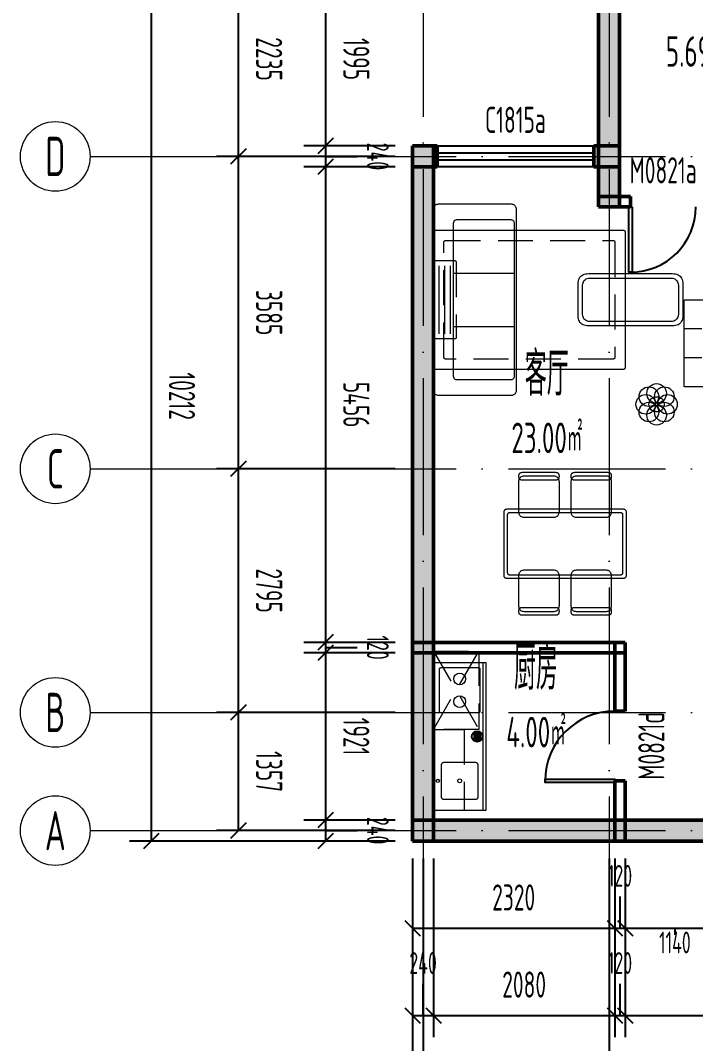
# Model space of a CAD drawing. Header units: millimetres. Extents: x -26062 to 33338, y -26608 to 15392.
# Drawn here: x -4500 to 3247, y -12535 to -795 of the extents above; entities that cross this region are included whole.
import ezdxf
from ezdxf.enums import TextEntityAlignment as Align

# ---------------------------------------------------------------- set-up
doc = ezdxf.new("R2010")
doc.units = ezdxf.units.MM
doc.header["$LTSCALE"] = 100
doc.linetypes.add('CENTER', pattern=[24, 18, -3, 0, -3])
doc.linetypes.add('DASHED', pattern=[6, 4, -2])
for name, color, linetype, lineweight in [('AXIS', 1, 'CENTER', 13), ('AXIS-NUM', 3, 'CONTINUOUS', 18), ('DIM', 3, 'CONTINUOUS', 13), ('DOOR', 4, 'CONTINUOUS', 25), ('FURN', 8, 'CONTINUOUS', 13), ('ROOM-TEXT', 7, 'CONTINUOUS', 25), ('STRUCT', 7, 'CONTINUOUS', 25), ('WALL', 7, 'CONTINUOUS', 50), ('WALL-HATCH', 7, 'CONTINUOUS', 13), ('WINDOW', 4, 'CONTINUOUS', 25)]:
    doc.layers.add(name, color=color, linetype=linetype, lineweight=lineweight)
doc.styles.add('HZ', font='gbenor.shx', dxfattribs={"width": 0.7, "bigfont": 'gbcbig.shx'})
doc.dimstyles.new('GB', dxfattribs={"dimscale": 100, "dimtxt": 3, "dimasz": 1.25, "dimexe": 2.5, "dimexo": 2, "dimgap": 1, "dimtad": 1, "dimdec": 0, "dimtxsty": 'HZ', "dimtsz": 1.25, "dimcen": 2.5, "dimazin": 3, "dimtfac": 1, "dimtmove": 1, "dimatfit": 3})

# ---------------------------------------------------------------- blocks, each defined once
blk = doc.blocks.new('家具-三人沙发-13')
at = {"color": 0, "lineweight": -2}
for p, q in [((-306.67, 245), (-306.67, -450)), ((306.67, 245), (306.67, -450))]:
    blk.add_line(p, q, dxfattribs=at)
for points in [[(-1030, 475), (1030, 475), (1041.18, 474.51), (1051.39, 473.06), (1060.63, 470.63), (1068.89, 467.22), (1076.18, 462.85), (1082.5, 457.5), (1087.85, 451.18), (1092.22, 443.89), (1095.63, 435.63), (1098.06, 426.39), (1099.51, 416.18), (1100, 405), (1100, -405), (1099.51, -416.18), (1098.06, -426.39), (1095.63, -435.62), (1092.22, -443.89), (1087.85, -451.18), (1082.5, -457.5), (1076.18, -462.85), (1068.89, -467.22), (1060.63, -470.62), (1051.39, -473.06), (1041.18, -474.51), (1030, -475), (-1030, -475), (-1041.18, -474.51), (-1051.39, -473.06), (-1060.62, -470.62), (-1068.89, -467.22), (-1076.18, -462.85), (-1082.5, -457.5), (-1087.85, -451.18), (-1092.22, -443.89), (-1095.62, -435.62), (-1098.06, -426.39), (-1099.51, -416.18), (-1100, -405), (-1100, 405), (-1099.51, 416.18), (-1098.06, 426.39), (-1095.62, 435.63), (-1092.22, 443.89), (-1087.85, 451.18), (-1082.5, 457.5), (-1076.18, 462.85), (-1068.89, 467.22), (-1060.62, 470.63), (-1051.39, 473.06), (-1041.18, 474.51)], [(-875, 245), (875, 245), (882.19, 244.69), (888.75, 243.75), (894.69, 242.19), (900, 240), (904.69, 237.19), (908.75, 233.75), (912.19, 229.69), (915, 225), (917.19, 219.69), (918.75, 213.75), (919.69, 207.19), (920, 200), (920, -405), (919.69, -412.19), (918.75, -418.75), (917.19, -424.69), (915, -430), (912.19, -434.69), (908.75, -438.75), (904.69, -442.19), (900, -445), (894.69, -447.19), (888.75, -448.75), (882.19, -449.69), (875, -450), (-875, -450), (-882.19, -449.69), (-888.75, -448.75), (-894.69, -447.19), (-900, -445), (-904.69, -442.19), (-908.75, -438.75), (-912.19, -434.69), (-915, -430), (-917.19, -424.69), (-918.75, -418.75), (-919.69, -412.19), (-920, -405), (-920, 200), (-919.69, 207.19), (-918.75, 213.75), (-917.19, 219.69), (-915, 225), (-912.19, 229.69), (-908.75, 233.75), (-904.69, 237.19), (-900, 240), (-894.69, 242.19), (-888.75, 243.75), (-882.19, 244.69)]]:
    blk.add_lwpolyline(points, close=True, dxfattribs=at)
blk = doc.blocks.new('家具-茶几-14')
at = {"color": 0, "lineweight": -2}
for points in [[(-480, 300), (480, 300), (499.17, 299.17), (516.67, 296.67), (532.5, 292.5), (546.67, 286.67), (559.17, 279.17), (570, 270), (579.17, 259.17), (586.67, 246.67), (592.5, 232.5), (596.67, 216.67), (599.17, 199.17), (600, 180), (600, -180), (599.17, -199.17), (596.67, -216.67), (592.5, -232.5), (586.67, -246.67), (579.17, -259.17), (570, -270), (559.17, -279.17), (546.67, -286.67), (532.5, -292.5), (516.67, -296.67), (499.17, -299.17), (480, -300), (-480, -300), (-499.17, -299.17), (-516.67, -296.67), (-532.5, -292.5), (-546.67, -286.67), (-559.17, -279.17), (-570, -270), (-579.17, -259.17), (-586.67, -246.67), (-592.5, -232.5), (-596.67, -216.67), (-599.17, -199.17), (-600, -180), (-600, 180), (-599.17, 199.17), (-596.67, 216.67), (-592.5, 232.5), (-586.67, 246.67), (-579.17, 259.17), (-570, 270), (-559.17, 279.17), (-546.67, 286.67), (-532.5, 292.5), (-516.67, 296.67), (-499.17, 299.17)], [(-454, 250), (454, 250), (469.33, 249.33), (483.33, 247.33), (496, 244), (507.33, 239.33), (517.33, 233.33), (526, 226), (533.33, 217.33), (539.33, 207.33), (544, 196), (547.33, 183.33), (549.33, 169.33), (550, 154), (550, -154), (549.33, -169.33), (547.33, -183.33), (544, -196), (539.33, -207.33), (533.33, -217.33), (526, -226), (517.33, -233.33), (507.33, -239.33), (496, -244), (483.33, -247.33), (469.33, -249.33), (454, -250), (-454, -250), (-469.33, -249.33), (-483.33, -247.33), (-496, -244), (-507.33, -239.33), (-517.33, -233.33), (-526, -226), (-533.33, -217.33), (-539.33, -207.33), (-544, -196), (-547.33, -183.33), (-549.33, -169.33), (-550, -154), (-550, 154), (-549.33, 169.33), (-547.33, 183.33), (-544, 196), (-539.33, 207.33), (-533.33, 217.33), (-526, 226), (-517.33, 233.33), (-507.33, 239.33), (-496, 244), (-483.33, 247.33), (-469.33, 249.33)]]:
    blk.add_lwpolyline(points, close=True, dxfattribs=at)
blk = doc.blocks.new('家具-地毯-15')
at = {"color": 0, "lineweight": -2}
blk.add_lwpolyline([(-1070, 800), (1070, 800), (1074.79, 799.79), (1079.17, 799.17), (1083.13, 798.13), (1086.67, 796.67), (1089.79, 794.79), (1092.5, 792.5), (1094.79, 789.79), (1096.67, 786.67), (1098.13, 783.13), (1099.17, 779.17), (1099.79, 774.79), (1100, 770), (1100, -770), (1099.79, -774.79), (1099.17, -779.17), (1098.13, -783.12), (1096.67, -786.67), (1094.79, -789.79), (1092.5, -792.5), (1089.79, -794.79), (1086.67, -796.67), (1083.13, -798.12), (1079.17, -799.17), (1074.79, -799.79), (1070, -800), (-1070, -800), (-1074.79, -799.79), (-1079.17, -799.17), (-1083.12, -798.12), (-1086.67, -796.67), (-1089.79, -794.79), (-1092.5, -792.5), (-1094.79, -789.79), (-1096.67, -786.67), (-1098.12, -783.12), (-1099.17, -779.17), (-1099.79, -774.79), (-1100, -770), (-1100, 770), (-1099.79, 774.79), (-1099.17, 779.17), (-1098.12, 783.13), (-1096.67, 786.67), (-1094.79, 789.79), (-1092.5, 792.5), (-1089.79, 794.79), (-1086.67, 796.67), (-1083.12, 798.13), (-1079.17, 799.17), (-1074.79, 799.79)], close=True, dxfattribs=at)
at = {"color": 0, "linetype": 'DASHED', "lineweight": -2}
blk.add_lwpolyline([(-960, 680), (960, 680), (963.19, 679.86), (966.11, 679.44), (968.75, 678.75), (971.11, 677.78), (973.19, 676.53), (975, 675), (976.53, 673.19), (977.78, 671.11), (978.75, 668.75), (979.44, 666.11), (979.86, 663.19), (980, 660), (980, -660), (979.86, -663.19), (979.44, -666.11), (978.75, -668.75), (977.78, -671.11), (976.53, -673.19), (975, -675), (973.19, -676.53), (971.11, -677.78), (968.75, -678.75), (966.11, -679.44), (963.19, -679.86), (960, -680), (-960, -680), (-963.19, -679.86), (-966.11, -679.44), (-968.75, -678.75), (-971.11, -677.78), (-973.19, -676.53), (-975, -675), (-976.53, -673.19), (-977.78, -671.11), (-978.75, -668.75), (-979.44, -666.11), (-979.86, -663.19), (-980, -660), (-980, 660), (-979.86, 663.19), (-979.44, 666.11), (-978.75, 668.75), (-977.78, 671.11), (-976.53, 673.19), (-975, 675), (-973.19, 676.53), (-971.11, 677.78), (-968.75, 678.75), (-966.11, 679.44), (-963.19, 679.86)], close=True, dxfattribs=at)
blk = doc.blocks.new('家具-电视柜-16')
at = {"color": 0, "lineweight": -2}
for p, q in [((-166.67, 0), (-166.67, -200)), ((166.67, 0), (166.67, -200))]:
    blk.add_line(p, q, dxfattribs=at)
for points in [[(-492, 200), (492, 200), (493.28, 199.94), (494.44, 199.78), (495.5, 199.5), (496.44, 199.11), (497.28, 198.61), (498, 198), (498.61, 197.28), (499.11, 196.44), (499.5, 195.5), (499.78, 194.44), (499.94, 193.28), (500, 192), (500, -192), (499.94, -193.28), (499.78, -194.44), (499.5, -195.5), (499.11, -196.44), (498.61, -197.28), (498, -198), (497.28, -198.61), (496.44, -199.11), (495.5, -199.5), (494.44, -199.78), (493.28, -199.94), (492, -200), (-492, -200), (-493.28, -199.94), (-494.44, -199.78), (-495.5, -199.5), (-496.44, -199.11), (-497.28, -198.61), (-498, -198), (-498.61, -197.28), (-499.11, -196.44), (-499.5, -195.5), (-499.78, -194.44), (-499.94, -193.28), (-500, -192), (-500, 192), (-499.94, 193.28), (-499.78, 194.44), (-499.5, 195.5), (-499.11, 196.44), (-498.61, 197.28), (-498, 198), (-497.28, 198.61), (-496.44, 199.11), (-495.5, 199.5), (-494.44, 199.78), (-493.28, 199.94)], [(-350, 160), (350, 160), (351.6, 159.93), (353.06, 159.72), (354.38, 159.38), (355.56, 158.89), (356.6, 158.26), (357.5, 157.5), (358.26, 156.6), (358.89, 155.56), (359.38, 154.38), (359.72, 153.06), (359.93, 151.6), (360, 150), (360, 115), (359.93, 113.4), (359.72, 111.94), (359.38, 110.63), (358.89, 109.44), (358.26, 108.4), (357.5, 107.5), (356.6, 106.74), (355.56, 106.11), (354.38, 105.63), (353.06, 105.28), (351.6, 105.07), (350, 105), (-350, 105), (-351.6, 105.07), (-353.06, 105.28), (-354.37, 105.63), (-355.56, 106.11), (-356.6, 106.74), (-357.5, 107.5), (-358.26, 108.4), (-358.89, 109.44), (-359.37, 110.63), (-359.72, 111.94), (-359.93, 113.4), (-360, 115), (-360, 150), (-359.93, 151.6), (-359.72, 153.06), (-359.37, 154.38), (-358.89, 155.56), (-358.26, 156.6), (-357.5, 157.5), (-356.6, 158.26), (-355.56, 158.89), (-354.37, 159.38), (-353.06, 159.72), (-351.6, 159.93)]]:
    blk.add_lwpolyline(points, close=True, dxfattribs=at)
blk = doc.blocks.new('家具-餐桌-17')
at = {"color": 0, "lineweight": -2}
for points in [[(-660, 400), (660, 400), (666.39, 399.72), (672.22, 398.89), (677.5, 397.5), (682.22, 395.56), (686.39, 393.06), (690, 390), (693.06, 386.39), (695.56, 382.22), (697.5, 377.5), (698.89, 372.22), (699.72, 366.39), (700, 360), (700, -360), (699.72, -366.39), (698.89, -372.22), (697.5, -377.5), (695.56, -382.22), (693.06, -386.39), (690, -390), (686.39, -393.06), (682.22, -395.56), (677.5, -397.5), (672.22, -398.89), (666.39, -399.72), (660, -400), (-660, -400), (-666.39, -399.72), (-672.22, -398.89), (-677.5, -397.5), (-682.22, -395.56), (-686.39, -393.06), (-690, -390), (-693.06, -386.39), (-695.56, -382.22), (-697.5, -377.5), (-698.89, -372.22), (-699.72, -366.39), (-700, -360), (-700, 360), (-699.72, 366.39), (-698.89, 372.22), (-697.5, 377.5), (-695.56, 382.22), (-693.06, 386.39), (-690, 390), (-686.39, 393.06), (-682.22, 395.56), (-677.5, 397.5), (-672.22, 398.89), (-666.39, 399.72)], [(-630, 360), (630, 360), (634.79, 359.79), (639.17, 359.17), (643.13, 358.13), (646.67, 356.67), (649.79, 354.79), (652.5, 352.5), (654.79, 349.79), (656.67, 346.67), (658.13, 343.13), (659.17, 339.17), (659.79, 334.79), (660, 330), (660, -330), (659.79, -334.79), (659.17, -339.17), (658.13, -343.12), (656.67, -346.67), (654.79, -349.79), (652.5, -352.5), (649.79, -354.79), (646.67, -356.67), (643.13, -358.12), (639.17, -359.17), (634.79, -359.79), (630, -360), (-630, -360), (-634.79, -359.79), (-639.17, -359.17), (-643.12, -358.12), (-646.67, -356.67), (-649.79, -354.79), (-652.5, -352.5), (-654.79, -349.79), (-656.67, -346.67), (-658.12, -343.12), (-659.17, -339.17), (-659.79, -334.79), (-660, -330), (-660, 330), (-659.79, 334.79), (-659.17, 339.17), (-658.12, 343.13), (-656.67, 346.67), (-654.79, 349.79), (-652.5, 352.5), (-649.79, 354.79), (-646.67, 356.67), (-643.12, 358.13), (-639.17, 359.17), (-634.79, 359.79)]]:
    blk.add_lwpolyline(points, close=True, dxfattribs=at)
blk = doc.blocks.new('家具-餐椅-18')
at = {"color": 0, "lineweight": -2}
for points in [[(-190, 260), (190, 260), (196.39, 259.72), (202.22, 258.89), (207.5, 257.5), (212.22, 255.56), (216.39, 253.06), (220, 250), (223.06, 246.39), (225.56, 242.22), (227.5, 237.5), (228.89, 232.22), (229.72, 226.39), (230, 220), (230, 210), (229.72, 203.61), (228.89, 197.78), (227.5, 192.5), (225.56, 187.78), (223.06, 183.61), (220, 180), (216.39, 176.94), (212.22, 174.44), (207.5, 172.5), (202.22, 171.11), (196.39, 170.28), (190, 170), (-190, 170), (-196.39, 170.28), (-202.22, 171.11), (-207.5, 172.5), (-212.22, 174.44), (-216.39, 176.94), (-220, 180), (-223.06, 183.61), (-225.56, 187.78), (-227.5, 192.5), (-228.89, 197.78), (-229.72, 203.61), (-230, 210), (-230, 220), (-229.72, 226.39), (-228.89, 232.22), (-227.5, 237.5), (-225.56, 242.22), (-223.06, 246.39), (-220, 250), (-216.39, 253.06), (-212.22, 255.56), (-207.5, 257.5), (-202.22, 258.89), (-196.39, 259.72)], [(-160, 220), (160, 220), (171.18, 219.51), (181.39, 218.06), (190.63, 215.63), (198.89, 212.22), (206.18, 207.85), (212.5, 202.5), (217.85, 196.18), (222.22, 188.89), (225.63, 180.63), (228.06, 171.39), (229.51, 161.18), (230, 150), (230, -190), (229.51, -201.18), (228.06, -211.39), (225.63, -220.62), (222.22, -228.89), (217.85, -236.18), (212.5, -242.5), (206.18, -247.85), (198.89, -252.22), (190.63, -255.62), (181.39, -258.06), (171.18, -259.51), (160, -260), (-160, -260), (-171.18, -259.51), (-181.39, -258.06), (-190.62, -255.62), (-198.89, -252.22), (-206.18, -247.85), (-212.5, -242.5), (-217.85, -236.18), (-222.22, -228.89), (-225.62, -220.62), (-228.06, -211.39), (-229.51, -201.18), (-230, -190), (-230, 150), (-229.51, 161.18), (-228.06, 171.39), (-225.62, 180.63), (-222.22, 188.89), (-217.85, 196.18), (-212.5, 202.5), (-206.18, 207.85), (-198.89, 212.22), (-190.62, 215.63), (-181.39, 218.06), (-171.18, 219.51)]]:
    blk.add_lwpolyline(points, close=True, dxfattribs=at)
blk = doc.blocks.new('家具-挂机空调-3')
at = {"color": 0, "lineweight": -2}
for p, q in [((-390, 65), (390, 65)), ((-390, 0), (390, 0)), ((-390, -65), (390, -65))]:
    blk.add_line(p, q, dxfattribs=at)
at = {"color": 0, "linetype": 'DASHED', "lineweight": -2}
blk.add_lwpolyline([(-430, 130), (430, 130), (433.19, 129.86), (436.11, 129.44), (438.75, 128.75), (441.11, 127.78), (443.19, 126.53), (445, 125), (446.53, 123.19), (447.78, 121.11), (448.75, 118.75), (449.44, 116.11), (449.86, 113.19), (450, 110), (450, -110), (449.86, -113.19), (449.44, -116.11), (448.75, -118.75), (447.78, -121.11), (446.53, -123.19), (445, -125), (443.19, -126.53), (441.11, -127.78), (438.75, -128.75), (436.11, -129.44), (433.19, -129.86), (430, -130), (-430, -130), (-433.19, -129.86), (-436.11, -129.44), (-438.75, -128.75), (-441.11, -127.78), (-443.19, -126.53), (-445, -125), (-446.53, -123.19), (-447.78, -121.11), (-448.75, -118.75), (-449.44, -116.11), (-449.86, -113.19), (-450, -110), (-450, 110), (-449.86, 113.19), (-449.44, 116.11), (-448.75, 118.75), (-447.78, 121.11), (-446.53, 123.19), (-445, 125), (-443.19, 126.53), (-441.11, 127.78), (-438.75, 128.75), (-436.11, 129.44), (-433.19, 129.86)], close=True, dxfattribs=at)
blk = doc.blocks.new('家具-绿植-19')
at = {"color": 0, "lineweight": -2}
for centre, radius in [((0, 125), 112.5), ((-88.39, 88.39), 112.5), ((88.39, 88.39), 112.5), ((-125, 0), 112.5), ((-88.39, -88.39), 112.5), ((0, 0), 87.5), ((88.39, -88.39), 112.5), ((125, 0), 112.5), ((0, -125), 112.5)]:
    blk.add_circle(centre, radius, dxfattribs=at)
blk = doc.blocks.new('家具-一字橱柜-21')
at = {"color": 0, "linetype": 'DASHED', "lineweight": -2}
for p, q in [((80, 300), (980, -220)), ((980, 300), (80, -220))]:
    blk.add_line(p, q, dxfattribs=at)
at = {"color": 0, "lineweight": -2}
blk.add_line((-850, -270), (850, -270), dxfattribs=at)
for points in [[(-850, 300), (850, 300), (850, -300), (-850, -300)], [(-685, 210), (-335, 210), (-328.61, 209.72), (-322.78, 208.89), (-317.5, 207.5), (-312.78, 205.56), (-308.61, 203.06), (-305, 200), (-301.94, 196.39), (-299.44, 192.22), (-297.5, 187.5), (-296.11, 182.22), (-295.28, 176.39), (-295, 170), (-295, -170), (-295.28, -176.39), (-296.11, -182.22), (-297.5, -187.5), (-299.44, -192.22), (-301.94, -196.39), (-305, -200), (-308.61, -203.06), (-312.78, -205.56), (-317.5, -207.5), (-322.78, -208.89), (-328.61, -209.72), (-335, -210), (-685, -210), (-691.39, -209.72), (-697.22, -208.89), (-702.5, -207.5), (-707.22, -205.56), (-711.39, -203.06), (-715, -200), (-718.06, -196.39), (-720.56, -192.22), (-722.5, -187.5), (-723.89, -182.22), (-724.72, -176.39), (-725, -170), (-725, 170), (-724.72, 176.39), (-723.89, 182.22), (-722.5, 187.5), (-720.56, 192.22), (-718.06, 196.39), (-715, 200), (-711.39, 203.06), (-707.22, 205.56), (-702.5, 207.5), (-697.22, 208.89), (-691.39, 209.72)], [(286, 230), (774, 230), (776.56, 229.89), (778.89, 229.56), (781, 229), (782.89, 228.22), (784.56, 227.22), (786, 226), (787.22, 224.56), (788.22, 222.89), (789, 221), (789.56, 218.89), (789.89, 216.56), (790, 214), (790, -214), (789.89, -216.56), (789.56, -218.89), (789, -221), (788.22, -222.89), (787.22, -224.56), (786, -226), (784.56, -227.22), (782.89, -228.22), (781, -229), (778.89, -229.56), (776.56, -229.89), (774, -230), (286, -230), (283.44, -229.89), (281.11, -229.56), (279, -229), (277.11, -228.22), (275.44, -227.22), (274, -226), (272.78, -224.56), (271.78, -222.89), (271, -221), (270.44, -218.89), (270.11, -216.56), (270, -214), (270, 214), (270.11, 216.56), (270.44, 218.89), (271, 221), (271.78, 222.89), (272.78, 224.56), (274, 226), (275.44, 227.22), (277.11, 228.22), (279, 229), (281.11, 229.56), (283.44, 229.89)]]:
    blk.add_lwpolyline(points, close=True, dxfattribs=at)
at = {"color": 0, "linetype": 'DASHED', "lineweight": -2}
for points in [[(-850, 300), (80, 300), (80, -50), (-850, -50)], [(80, 300), (980, 300), (980, -220), (80, -220)]]:
    blk.add_lwpolyline(points, close=True, dxfattribs=at)
at = {"color": 0, "lineweight": -2}
for centre, radius in [((-510, 250), 18), ((-510, 0), 22), ((400, 0), 67.6), ((660, 0), 67.6)]:
    blk.add_circle(centre, radius, dxfattribs=at)
blk = doc.blocks.new('*D44')
at = {"color": 0, "lineweight": -2}
for p, q in [((0, -10412), (0, -11462)), ((2320, -10412), (2320, -11462)), ((-88.39, -11123.61), (88.39, -11300.39)), ((2231.61, -11123.61), (2408.39, -11300.39)), ((0, -11212), (2320, -11212))]:
    blk.add_line(p, q, dxfattribs=at)
at = {"color": 0, "lineweight": -2, "style": 'HZ', "width": 0.7}
blk.add_text('2320', height=300, dxfattribs=at).set_placement((1160, -11098.36), align=Align.BOTTOM_CENTER)
blk = doc.blocks.new('*D45')
at = {"color": 0, "lineweight": -2}
for p, q in [((2320, -10412), (2320, -11462)), ((2440, -10412), (2440, -11462)), ((2380, -11212), (2380, -10848.36)), ((2231.61, -11123.61), (2408.39, -11300.39)), ((2351.61, -11123.61), (2528.39, -11300.39)), ((2320, -11212), (2440, -11212))]:
    blk.add_line(p, q, dxfattribs=at)
at = {"color": 0, "lineweight": -2, "style": 'HZ', "width": 0.7}
blk.add_text('120', height=250, dxfattribs=at).set_placement((2380, -10810.86), align=Align.BOTTOM_CENTER)
blk = doc.blocks.new('*D46')
at = {"color": 0, "lineweight": -2}
for p, q in [((2440, -10412), (2440, -11462)), ((3580, -10412), (3580, -11462)), ((2351.61, -11123.61), (2528.39, -11300.39)), ((3491.61, -11123.61), (3668.39, -11300.39)), ((2440, -11212), (3580, -11212)), ((3010, -11212), (3010, -11288.14))]:
    blk.add_line(p, q, dxfattribs=at)
at = {"color": 0, "lineweight": -2, "style": 'HZ', "width": 0.7}
blk.add_text('1140', height=250, dxfattribs=at).set_placement((3010, -11575.64), align=Align.BOTTOM_CENTER)
blk = doc.blocks.new('*D51')
at = {"color": 0, "lineweight": -2}
for p, q in [((0, -10412), (0, -12462)), ((240, -10412), (240, -12462)), ((120, -12212), (120, -11848.36)), ((-88.39, -12123.61), (88.39, -12300.39)), ((151.61, -12123.61), (328.39, -12300.39)), ((0, -12212), (240, -12212))]:
    blk.add_line(p, q, dxfattribs=at)
at = {"color": 0, "lineweight": -2, "style": 'HZ', "width": 0.7}
blk.add_text('240', height=250, dxfattribs=at).set_placement((120, -11810.86), align=Align.BOTTOM_CENTER)
blk = doc.blocks.new('*D52')
at = {"color": 0, "lineweight": -2}
for p, q in [((240, -10412), (240, -12462)), ((2320, -10412), (2320, -12462)), ((151.61, -12123.61), (328.39, -12300.39)), ((2231.61, -12123.61), (2408.39, -12300.39)), ((240, -12212), (2320, -12212))]:
    blk.add_line(p, q, dxfattribs=at)
at = {"color": 0, "lineweight": -2, "style": 'HZ', "width": 0.7}
blk.add_text('2080', height=300, dxfattribs=at).set_placement((1280, -12098.36), align=Align.BOTTOM_CENTER)
blk = doc.blocks.new('*D53')
at = {"color": 0, "lineweight": -2}
for p, q in [((2320, -10412), (2320, -12462)), ((2440, -10412), (2440, -12462)), ((2380, -12212), (2380, -11848.36)), ((2231.61, -12123.61), (2408.39, -12300.39)), ((2351.61, -12123.61), (2528.39, -12300.39)), ((2320, -12212), (2440, -12212))]:
    blk.add_line(p, q, dxfattribs=at)
at = {"color": 0, "lineweight": -2, "style": 'HZ', "width": 0.7}
blk.add_text('120', height=250, dxfattribs=at).set_placement((2380, -11810.86), align=Align.BOTTOM_CENTER)
blk = doc.blocks.new('*D54')
at = {"color": 0, "lineweight": -2}
for p, q in [((2440, -10412), (2440, -12462)), ((5148, -10412), (5148, -12462)), ((2351.61, -12123.61), (2528.39, -12300.39)), ((5059.61, -12123.61), (5236.39, -12300.39)), ((2440, -12212), (5148, -12212))]:
    blk.add_line(p, q, dxfattribs=at)
at = {"color": 0, "lineweight": -2, "style": 'HZ', "width": 0.7}
blk.add_text('2708', height=300, dxfattribs=at).set_placement((3794, -12098.36), align=Align.BOTTOM_CENTER)
blk = doc.blocks.new('*D58')
at = {"color": 0, "lineweight": -2}
for p, q in [((0, -10412), (0, -14462)), ((7776, -10412), (7776, -14462)), ((-88.39, -14123.61), (88.39, -14300.39)), ((7687.61, -14123.61), (7864.39, -14300.39)), ((0, -14212), (7776, -14212))]:
    blk.add_line(p, q, dxfattribs=at)
at = {"color": 0, "lineweight": -2, "style": 'HZ', "width": 0.7}
blk.add_text('7776', height=300, dxfattribs=at).set_placement((3888, -14098.36), align=Align.BOTTOM_CENTER)
blk = doc.blocks.new('*D60')
at = {"color": 0, "lineweight": -2}
for p, q in [((-911.61, -151.61), (-1088.39, -328.39)), ((-200, -240), (-1250, -240)), ((-1000, -240), (-1000, -2235)), ((-911.61, -2146.61), (-1088.39, -2323.39)), ((-200, -2235), (-1250, -2235))]:
    blk.add_line(p, q, dxfattribs=at)
at = {"color": 0, "lineweight": -2, "style": 'HZ', "width": 0.7}
blk.add_text('1995', height=300, rotation=-90, dxfattribs=at).set_placement((-886.36, -1237.5), align=Align.BOTTOM_CENTER)
blk = doc.blocks.new('*D61')
at = {"color": 0, "lineweight": -2}
for p, q in [((-911.61, -2146.61), (-1088.39, -2323.39)), ((-200, -2235), (-1250, -2235)), ((-1000, -2235), (-1000, -2475)), ((-911.61, -2386.61), (-1088.39, -2563.39)), ((-1000, -2355), (-636.36, -2355)), ((-200, -2475), (-1250, -2475))]:
    blk.add_line(p, q, dxfattribs=at)
at = {"color": 0, "lineweight": -2, "style": 'HZ', "width": 0.7}
blk.add_text('240', height=250, rotation=-90, dxfattribs=at).set_placement((-598.86, -2355), align=Align.BOTTOM_CENTER)
blk = doc.blocks.new('*D62')
at = {"color": 0, "lineweight": -2}
for p, q in [((-911.61, -2386.61), (-1088.39, -2563.39)), ((-200, -2475), (-1250, -2475)), ((-1000, -2475), (-1000, -7931)), ((-911.61, -7842.61), (-1088.39, -8019.39)), ((-200, -7931), (-1250, -7931))]:
    blk.add_line(p, q, dxfattribs=at)
at = {"color": 0, "lineweight": -2, "style": 'HZ', "width": 0.7}
blk.add_text('5456', height=300, rotation=-90, dxfattribs=at).set_placement((-886.36, -5203), align=Align.BOTTOM_CENTER)
blk = doc.blocks.new('*D63')
at = {"color": 0, "lineweight": -2}
for p, q in [((-911.61, -7842.61), (-1088.39, -8019.39)), ((-200, -7931), (-1250, -7931)), ((-911.61, -7962.61), (-1088.39, -8139.39)), ((-1000, -7931), (-1000, -8051)), ((-200, -8051), (-1250, -8051)), ((-1000, -7991), (-636.36, -7991))]:
    blk.add_line(p, q, dxfattribs=at)
at = {"color": 0, "lineweight": -2, "style": 'HZ', "width": 0.7}
blk.add_text('120', height=250, rotation=-90, dxfattribs=at).set_placement((-598.86, -7991), align=Align.BOTTOM_CENTER)
blk = doc.blocks.new('*D64')
at = {"color": 0, "lineweight": -2}
for p, q in [((-911.61, -7962.61), (-1088.39, -8139.39)), ((-200, -8051), (-1250, -8051)), ((-1000, -8051), (-1000, -9972)), ((-200, -9972), (-1250, -9972)), ((-911.61, -9883.61), (-1088.39, -10060.39))]:
    blk.add_line(p, q, dxfattribs=at)
at = {"color": 0, "lineweight": -2, "style": 'HZ', "width": 0.7}
blk.add_text('1921', height=300, rotation=-90, dxfattribs=at).set_placement((-886.36, -9011.5), align=Align.BOTTOM_CENTER)
blk = doc.blocks.new('*D65')
at = {"color": 0, "lineweight": -2}
for p, q in [((-200, -9972), (-1250, -9972)), ((-911.61, -9883.61), (-1088.39, -10060.39)), ((-1000, -9972), (-1000, -10212)), ((-1000, -10092), (-636.36, -10092)), ((-200, -10212), (-1250, -10212)), ((-911.61, -10123.61), (-1088.39, -10300.39))]:
    blk.add_line(p, q, dxfattribs=at)
at = {"color": 0, "lineweight": -2, "style": 'HZ', "width": 0.7}
blk.add_text('240', height=250, rotation=-90, dxfattribs=at).set_placement((-598.86, -10092), align=Align.BOTTOM_CENTER)
blk = doc.blocks.new('*D66')
at = {"color": 0, "lineweight": -2}
for p, q in [((-200, 0), (-3250, 0)), ((-2911.61, 88.39), (-3088.39, -88.39)), ((-3000, 0), (-3000, -10212)), ((-200, -10212), (-3250, -10212)), ((-2911.61, -10123.61), (-3088.39, -10300.39))]:
    blk.add_line(p, q, dxfattribs=at)
at = {"color": 0, "lineweight": -2, "style": 'HZ', "width": 0.7}
blk.add_text('10212', height=300, rotation=-90, dxfattribs=at).set_placement((-2886.36, -5106), align=Align.BOTTOM_CENTER)
blk = doc.blocks.new('*D83')
at = {"color": 0, "lineweight": -2}
for p, q in [((120, -10412), (120, -13462)), ((2255, -10412), (2255, -13462)), ((31.61, -13123.61), (208.39, -13300.39)), ((2166.61, -13123.61), (2343.39, -13300.39)), ((120, -13212), (2255, -13212))]:
    blk.add_line(p, q, dxfattribs=at)
at = {"color": 0, "lineweight": -2, "style": 'HZ', "width": 0.7}
blk.add_text('2135', height=300, dxfattribs=at).set_placement((1187.5, -13098.36), align=Align.BOTTOM_CENTER)
blk = doc.blocks.new('*D85')
at = {"color": 0, "lineweight": -2}
for p, q in [((2255, -10412), (2255, -13462)), ((4705, -10412), (4705, -13462)), ((2166.61, -13123.61), (2343.39, -13300.39)), ((4616.61, -13123.61), (4793.39, -13300.39)), ((2255, -13212), (4705, -13212))]:
    blk.add_line(p, q, dxfattribs=at)
at = {"color": 0, "lineweight": -2, "style": 'HZ', "width": 0.7}
blk.add_text('2450', height=300, dxfattribs=at).set_placement((3480, -13098.36), align=Align.BOTTOM_CENTER)
blk = doc.blocks.new('*D90')
at = {"color": 0, "lineweight": -2}
for p, q in [((-1911.61, -31.61), (-2088.39, -208.39)), ((-200, -120), (-2250, -120)), ((-2000, -120), (-2000, -2355)), ((-1911.61, -2266.61), (-2088.39, -2443.39)), ((-200, -2355), (-2250, -2355))]:
    blk.add_line(p, q, dxfattribs=at)
at = {"color": 0, "lineweight": -2, "style": 'HZ', "width": 0.7}
blk.add_text('2235', height=300, rotation=-90, dxfattribs=at).set_placement((-1886.36, -1237.5), align=Align.BOTTOM_CENTER)
blk = doc.blocks.new('*D92')
at = {"color": 0, "lineweight": -2}
for p, q in [((-1911.61, -2266.61), (-2088.39, -2443.39)), ((-200, -2355), (-2250, -2355)), ((-2000, -2355), (-2000, -5940)), ((-1911.61, -5851.61), (-2088.39, -6028.39)), ((-200, -5940), (-2250, -5940))]:
    blk.add_line(p, q, dxfattribs=at)
at = {"color": 0, "lineweight": -2, "style": 'HZ', "width": 0.7}
blk.add_text('3585', height=300, rotation=-90, dxfattribs=at).set_placement((-1886.36, -4147.5), align=Align.BOTTOM_CENTER)
blk = doc.blocks.new('*D94')
at = {"color": 0, "lineweight": -2}
for p, q in [((-1911.61, -5851.61), (-2088.39, -6028.39)), ((-200, -5940), (-2250, -5940)), ((-2000, -5940), (-2000, -8735)), ((-1911.61, -8646.61), (-2088.39, -8823.39)), ((-200, -8735), (-2250, -8735))]:
    blk.add_line(p, q, dxfattribs=at)
at = {"color": 0, "lineweight": -2, "style": 'HZ', "width": 0.7}
blk.add_text('2795', height=300, rotation=-90, dxfattribs=at).set_placement((-1886.36, -7337.5), align=Align.BOTTOM_CENTER)
blk = doc.blocks.new('*D96')
at = {"color": 0, "lineweight": -2}
for p, q in [((-1911.61, -8646.61), (-2088.39, -8823.39)), ((-200, -8735), (-2250, -8735)), ((-2000, -8735), (-2000, -10092)), ((-200, -10092), (-2250, -10092)), ((-1911.61, -10003.61), (-2088.39, -10180.39))]:
    blk.add_line(p, q, dxfattribs=at)
at = {"color": 0, "lineweight": -2, "style": 'HZ', "width": 0.7}
blk.add_text('1357', height=300, rotation=-90, dxfattribs=at).set_placement((-1886.36, -9413.5), align=Align.BOTTOM_CENTER)

msp = doc.modelspace()

# ---------------------------------------------------------------- hatches: boundary and pattern name
at = {"layer": 'WALL-HATCH'}
for points in [[(2375, 0), (2375, -2475), (2135, -2475), (2135, 0)], [(0, -2235), (280, -2235), (280, -2475), (0, -2475)], [(240, -2235), (240, -8051), (0, -8051), (0, -2235)], [(2080, -2235), (2375, -2235), (2375, -2475), (2080, -2475)], [(2375, -2235), (2375, -2934), (2135, -2934), (2135, -2235)], [(240, -7931), (240, -10212), (0, -10212), (0, -7931)], [(0, -9972), (2440, -9972), (2440, -10212), (0, -10212)], [(2320, -9972), (3580, -9972), (3580, -10212), (2320, -10212)]]:
    msp.add_hatch(color=256, dxfattribs=at).paths.add_polyline_path(points)

# ---------------------------------------------------------------- linework, layer by layer
at = {"layer": 'AXIS'}
for p, q in [((120, 4700), (120, -14912)), ((2255, 4700), (2255, -14912)), ((-3700, -2355), (12476, -2355)), ((-3700, -5940), (12476, -5940)), ((-3700, -8735), (12476, -8735)), ((-3700, -10092), (12476, -10092))]:
    msp.add_line(p, q, dxfattribs=at)
at = {"layer": 'AXIS-NUM'}
for centre in [(-4100, -2355), (-4100, -5940), (-4100, -8735), (-4100, -10092)]:
    msp.add_circle(centre, 400, dxfattribs=at)
at = {"layer": 'DOOR'}
for p, q in [((2500, -2814), (2500, -2934)), ((2440, -8720), (2320, -8720)), ((2440, -9520), (2320, -9520))]:
    msp.add_line(p, q, dxfattribs=at)
for points in [[(2520, -2934), (2520, -3684), (2480, -3684), (2480, -2934)], [(2320, -9540), (1520, -9540), (1520, -9500), (2320, -9500)]]:
    msp.add_lwpolyline(points, close=True, dxfattribs=at)
for centre, radius, start, end in [((2500, -2934), 750, 270, 0), ((2320, -9520), 800, 90, 180)]:
    msp.add_arc(centre, radius, start, end, dxfattribs=at)
at = {"layer": 'STRUCT'}
for p, q in [((698, -8975), (782, -8975)), ((698, -8993), (782, -8993)), ((698, -9011), (782, -9011)), ((698, -9029), (782, -9029)), ((698, -9047), (782, -9047))]:
    msp.add_line(p, q, dxfattribs=at)
msp.add_circle((740, -9011), 60, dxfattribs=at)
at = {"layer": 'WALL'}
for p, q in [((2135, 0), (2135, -2475)), ((2375, 0), (2375, -2475)), ((0, -2235), (280, -2235)), ((0, -2235), (0, -8051)), ((240, -2235), (240, -8051)), ((280, -2235), (280, -2475)), ((2080, -2235), (2375, -2235)), ((2080, -2235), (2080, -2475)), ((2135, -2235), (2135, -2934)), ((2375, -2235), (2375, -2934)), ((0, -2475), (280, -2475)), ((2080, -2475), (2375, -2475)), ((2135, -2814), (2500, -2814)), ((2500, -2814), (2500, -2934)), ((2135, -2934), (2500, -2934)), ((0, -7931), (0, -10212)), ((0, -7931), (2440, -7931)), ((240, -7931), (240, -10212)), ((2320, -7931), (2320, -8720)), ((2440, -7931), (2440, -8720)), ((0, -8051), (2440, -8051)), ((2440, -8720), (2320, -8720)), ((2320, -9520), (2320, -10212)), ((2440, -9520), (2320, -9520)), ((2440, -9520), (2440, -10212)), ((0, -9972), (2440, -9972)), ((2320, -9972), (3580, -9972)), ((0, -10212), (2440, -10212)), ((2320, -10212), (3580, -10212))]:
    msp.add_line(p, q, dxfattribs=at)
at = {"layer": 'WINDOW'}
for p, q in [((280, -2315), (2080, -2315)), ((280, -2395), (2080, -2395))]:
    msp.add_line(p, q, dxfattribs=at)
msp.add_lwpolyline([(280, -2235), (2080, -2235), (2080, -2475), (280, -2475)], close=True, dxfattribs=at)

# ---------------------------------------------------------------- block references
at = {"layer": 'FURN'}
for name, p, rotation in [('家具-三人沙发-13', (715, -4000), 90), ('家具-挂机空调-3', (370, -4000), 90), ('家具-电视柜-16', (3318, -4500), 270), ('家具-餐椅-18', (1450, -7360), 180), ('家具-餐椅-18', (2050, -7360), 180), ('家具-一字橱柜-21', (540, -9011), 90)]:
    msp.add_blockref(name, p, dxfattribs=dict(at, rotation=rotation))
for name, p in [('家具-地毯-15', (1340, -4000)), ('家具-茶几-14', (2500, -4000)), ('家具-绿植-19', (2800, -5200)), ('家具-餐椅-18', (1450, -6240)), ('家具-餐椅-18', (2050, -6240)), ('家具-餐桌-17', (1750, -6800))]:
    msp.add_blockref(name, p, dxfattribs=at)

# ---------------------------------------------------------------- texts
at = {"layer": 'AXIS-NUM', "style": 'HZ', "width": 0.7}
for s, p in [('D', (-4100, -2355)), ('C', (-4100, -5940)), ('B', (-4100, -8735)), ('A', (-4100, -10092))]:
    msp.add_text(s, height=450, dxfattribs=at).set_placement(p, align=Align.MIDDLE_CENTER)
at = {"layer": 'DOOR', "style": 'HZ', "width": 0.7}
msp.add_text('M0821a', height=300, dxfattribs=at).set_placement((2875, -2514), align=Align.MIDDLE_CENTER)
msp.add_text('M0821d', height=300, rotation=90, dxfattribs=at).set_placement((2740, -9120), align=Align.MIDDLE_CENTER)
at = {"layer": 'ROOM-TEXT', "style": 'HZ', "width": 0.7}
for s, p in [('5.69㎡', (3253.57, -975)), ('23.00㎡', (1540, -5410)), ('4.00㎡', (1415, -8786))]:
    msp.add_text(s, height=350, dxfattribs=at).set_placement(p, align=Align.TOP_CENTER)
for s, p in [('客厅', (1540, -5250)), ('厨房', (1415, -8626))]:
    msp.add_text(s, height=500, dxfattribs=at).set_placement(p, align=Align.BOTTOM_CENTER)
at = {"layer": 'WINDOW', "style": 'HZ', "width": 0.7}
msp.add_text('C1815a', height=300, dxfattribs=at).set_placement((1180, -1935), align=Align.MIDDLE_CENTER)

# ---------------------------------------------------------------- dimensions: what is measured, and where the dimension line sits
at = {"layer": 'DIM'}
for base, p1, p2, picture, middle in [((-3000, -10212), (0, 0), (0, -10212), '*D66', (-2736.36, -5106)), ((-2000, -2355), (0, -120), (0, -2355), '*D90', (-1736.36, -1237.5)), ((-1000, -2235), (0, -240), (0, -2235), '*D60', (-736.36, -1237.5)), ((-2000, -5940), (0, -2355), (0, -5940), '*D92', (-1736.36, -4147.5)), ((-1000, -7931), (0, -2475), (0, -7931), '*D62', (-736.36, -5203)), ((-2000, -8735), (0, -5940), (0, -8735), '*D94', (-1736.36, -7337.5)), ((-1000, -9972), (0, -8051), (0, -9972), '*D64', (-736.36, -9011.5)), ((-2000, -10092), (0, -8735), (0, -10092), '*D96', (-1736.36, -9413.5))]:
    dim = msp.add_linear_dim(base=base, p1=p1, p2=p2, angle=270, dimstyle='GB', dxfattribs=at)
    dim.commit()
    dim.dimension.update_dxf_attribs({"geometry": picture, "text_midpoint": middle})
for base, p1, p2, picture, middle in [((-1000, -2475), (0, -2235), (0, -2475), '*D61', (-473.86, -2355)), ((-1000, -8051), (0, -7931), (0, -8051), '*D63', (-473.86, -7991)), ((-1000, -10212), (0, -9972), (0, -10212), '*D65', (-473.86, -10092))]:
    dim = msp.add_linear_dim(base=base, p1=p1, p2=p2, angle=270, dimstyle='GB', dxfattribs=at)
    dim.commit()
    dim.dimension.update_dxf_attribs({"geometry": picture, "text_midpoint": middle, "dimtype": 160})
for base, p1, p2, picture, middle in [((2320, -11212), (0, -10212), (2320, -10212), '*D44', (1160, -10948.36)), ((7776, -14212), (0, -10212), (7776, -10212), '*D58', (3888, -13948.36)), ((2255, -13212), (120, -10212), (2255, -10212), '*D83', (1187.5, -12948.36)), ((2320, -12212), (240, -10212), (2320, -10212), '*D52', (1280, -11948.36)), ((4705, -13212), (2255, -10212), (4705, -10212), '*D85', (3480, -12948.36)), ((5148, -12212), (2440, -10212), (5148, -10212), '*D54', (3794, -11948.36))]:
    dim = msp.add_linear_dim(base=base, p1=p1, p2=p2, dimstyle='GB', dxfattribs=at)
    dim.commit()
    dim.dimension.update_dxf_attribs({"geometry": picture, "text_midpoint": middle})
for base, p1, p2, picture, middle in [((240, -12212), (0, -10212), (240, -10212), '*D51', (120, -11685.86)), ((2440, -11212), (2320, -10212), (2440, -10212), '*D45', (2380, -10685.86)), ((2440, -12212), (2320, -10212), (2440, -10212), '*D53', (2380, -11685.86)), ((3580, -11212), (2440, -10212), (3580, -10212), '*D46', (3010, -11450.64))]:
    dim = msp.add_linear_dim(base=base, p1=p1, p2=p2, dimstyle='GB', dxfattribs=at)
    dim.commit()
    dim.dimension.update_dxf_attribs({"geometry": picture, "text_midpoint": middle, "dimtype": 160})

doc.saveas('drawing.dxf')
